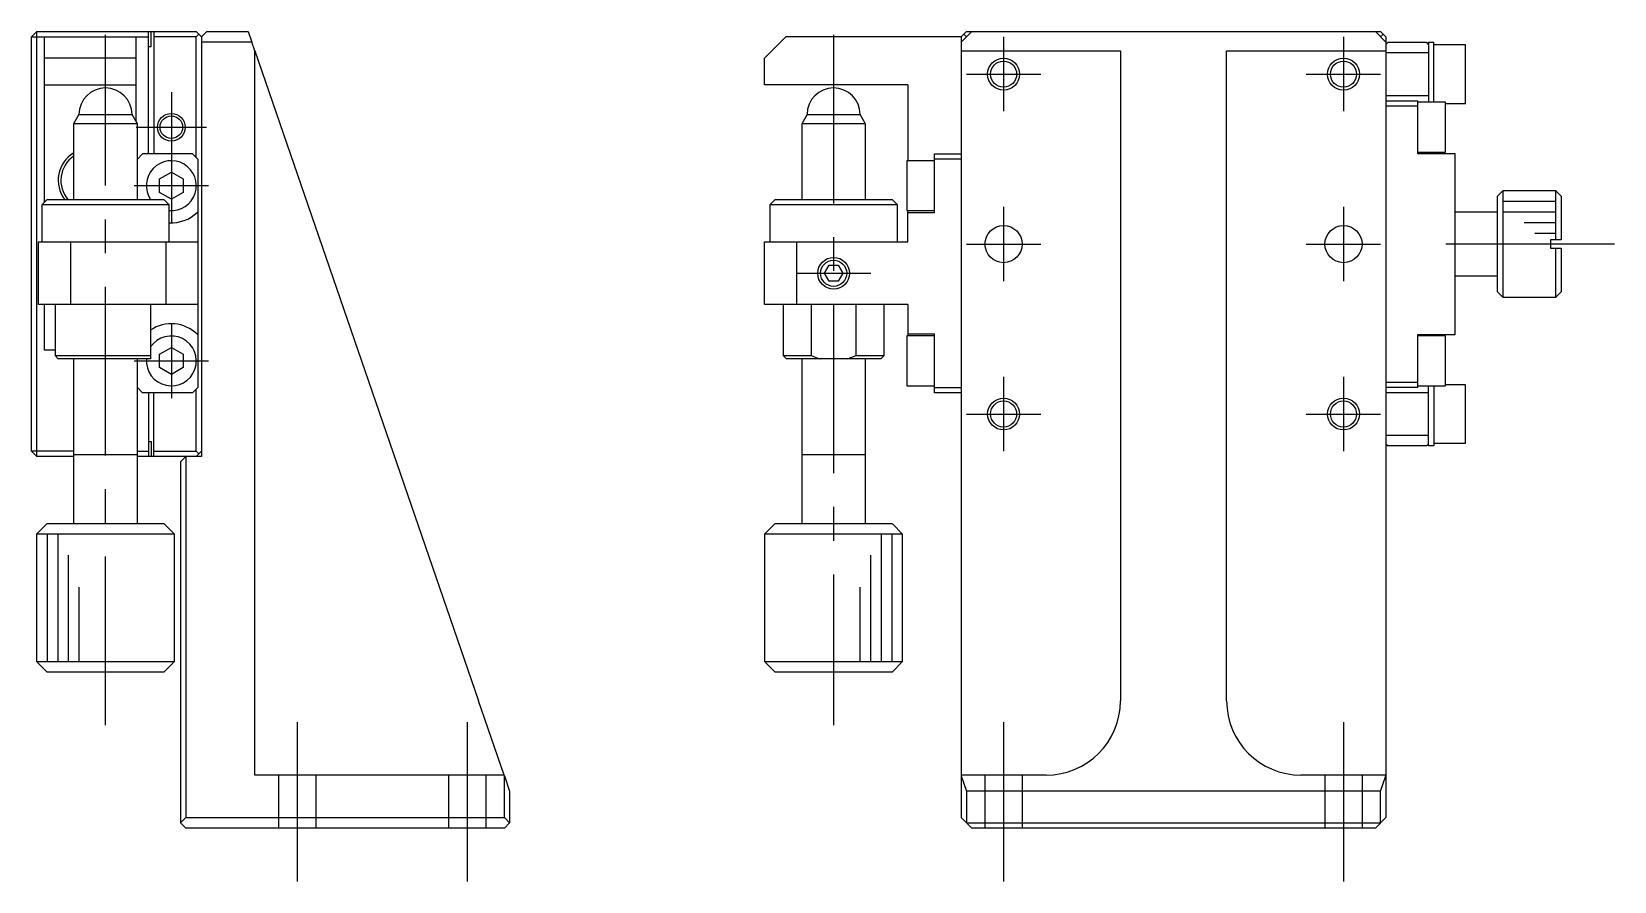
# Model space of a CAD drawing. Extents: x 0 to 321, y -8 to 211.
# Drawn here: x 172 to 321, y 67.9 to 147.9 of the extents above; entities that cross this region are included whole.
import ezdxf

# ---------------------------------------------------------------- set-up
doc = ezdxf.new("R2010")
doc.units = 0
doc.header["$LTSCALE"] = 0.5
doc.linetypes.add('CENTER', pattern=[50.8, 31.75, -6.35, 6.35, -6.35])
doc.linetypes.add('DASHED', pattern=[19.05, 12.7, -6.35])
for name, color, linetype in [('MSM_CENTER', 1, 'CENTER'), ('MSM_CONTINUOUS', 7, 'CONTINUOUS'), ('MSM_DASHED', 4, 'DASHED'), ('MSM_NARROW', 5, 'CONTINUOUS')]:
    doc.layers.add(name, color=color, linetype=linetype)

msp = doc.modelspace()

# ---------------------------------------------------------------- linework, layer by layer
at = {"layer": 'MSM_CENTER'}
for p, q in [((178.95, 82.61), (178.95, 147.61)), ((247.5, 147.61), (247.5, 82.61)), ((263.5, 147.41), (263.5, 140.41)), ((295.5, 147.41), (295.5, 140.41)), ((260, 143.91), (267, 143.91)), ((292, 143.91), (299, 143.91)), ((185.15, 142.21), (185.15, 129.91)), ((181.85, 138.91), (188.45, 138.91)), ((181.65, 133.41), (188.65, 133.41)), ((263.5, 131.41), (263.5, 124.41)), ((295.5, 131.41), (295.5, 124.41)), ((260, 127.91), (267, 127.91)), ((292, 127.91), (299, 127.91)), ((321, 127.91), (303, 127.91)), ((244, 125.16), (251, 125.16)), ((185.15, 120.41), (185.15, 113.41)), ((181.65, 116.91), (188.65, 116.91)), ((263.5, 115.41), (263.5, 108.41)), ((295.5, 115.41), (295.5, 108.41)), ((260, 111.91), (267, 111.91)), ((292, 111.91), (299, 111.91)), ((197, 82.91), (197, 67.91)), ((213, 82.91), (213, 67.91)), ((263.5, 82.91), (263.5, 67.91)), ((295.5, 82.91), (295.5, 67.91))]:
    msp.add_line(p, q, dxfattribs=at)
at = {"layer": 'MSM_CONTINUOUS'}
for p, q in [((172, 147.41), (172.5, 147.91)), ((172.5, 147.91), (187.5, 147.91)), ((172.5, 107.91), (172.5, 147.91)), ((183, 136.41), (183, 147.91)), ((183.25, 146.51), (183.25, 147.91)), ((183.5, 147.91), (183.5, 136.41)), ((187.5, 147.91), (188, 147.41)), ((187.75, 147.66), (187.5, 147.41)), ((188.5, 147.91), (188, 147.41)), ((188.5, 147.91), (192.38, 147.91)), ((192.38, 147.91), (192.72, 146.91)), ((259.5, 147.41), (260, 147.91)), ((260.5, 147.91), (259.5, 146.91)), ((259.75, 147.66), (260, 147.41)), ((260, 147.91), (299, 147.91)), ((299.5, 146.91), (298.5, 147.91)), ((299.5, 147.41), (299, 147.91)), ((299, 147.41), (299.25, 147.66)), ((172, 147.41), (183, 147.41)), ((172, 108.41), (172, 147.41)), ((173.2, 131.86), (173.2, 147.41)), ((181.8, 147.41), (181.8, 139.5)), ((183, 146.51), (183.25, 146.51)), ((187.5, 147.41), (183.5, 147.41)), ((187.5, 136.06), (187.5, 147.41)), ((188, 147.41), (188, 107.91)), ((192.72, 146.91), (188, 146.91)), ((193, 146.11), (192.72, 146.91)), ((193, 77.91), (193, 146.11)), ((193, 146.11), (214.07, 84.91)), ((243, 147.41), (241, 145.41)), ((259.5, 147.41), (243, 147.41)), ((259.5, 147.41), (259.5, 73.91)), ((259.5, 146.11), (274.5, 146.11)), ((274.5, 146.11), (274.5, 84.91)), ((284.5, 146.11), (299.5, 146.11)), ((284.5, 84.91), (284.5, 146.11)), ((299.5, 147.41), (299.5, 73.91)), ((299.5, 146.71), (299.7, 146.91)), ((299.7, 146.91), (303.3, 146.91)), ((303.5, 146.71), (303.3, 146.91)), ((303.5, 146.91), (303.5, 141.26)), ((303.5, 146.91), (304, 146.91)), ((304, 141.26), (304, 146.91)), ((307, 146.66), (304, 146.66)), ((307, 141.16), (307, 146.66)), ((181.8, 145.41), (173.2, 145.41)), ((241, 142.91), (241, 145.41)), ((303.5, 145.91), (299.5, 145.91)), ((173.2, 142.91), (181.8, 142.91)), ((254.5, 142.91), (241, 142.91)), ((254.5, 142.91), (254.5, 135.76)), ((299.5, 141.91), (303.5, 141.91)), ((176.45, 140.11), (175.95, 139.24)), ((176.45, 140.11), (181.45, 140.11)), ((181.95, 139.24), (181.45, 140.11)), ((245, 140.11), (244.5, 139.24)), ((245, 140.11), (250, 140.11)), ((250.5, 139.24), (250, 140.11)), ((299.5, 141.41), (302.5, 141.41)), ((302.5, 140.91), (299.5, 140.91)), ((302.5, 136.41), (302.5, 141.41)), ((305.1, 141.26), (302.5, 141.26)), ((305.1, 136.56), (305.1, 141.26)), ((305.1, 141.16), (307, 141.16)), ((181.95, 139.24), (175.95, 139.24)), ((175.95, 139.24), (175.95, 132.11)), ((181.95, 132.11), (181.95, 139.24)), ((250.5, 139.24), (244.5, 139.24)), ((244.5, 139.24), (244.5, 132.11)), ((250.5, 132.11), (250.5, 139.24)), ((182.45, 136.41), (181.95, 135.91)), ((187.15, 136.41), (182.45, 136.41)), ((187.65, 135.91), (187.15, 136.41)), ((187.65, 135.91), (187.65, 114.41)), ((254.4, 135.76), (254.4, 131.06)), ((257, 135.76), (254.4, 135.76)), ((257, 130.86), (257, 136.41)), ((257, 136.41), (259.5, 136.41)), ((259.5, 135.91), (257, 135.91)), ((302.5, 136.56), (305.1, 136.56)), ((306, 136.41), (302.5, 136.41)), ((303.5, 136.56), (303.5, 136.41)), ((304, 136.41), (304, 136.56)), ((306, 119.41), (306, 136.41)), ((184.05, 134.05), (185.15, 134.68)), ((185.15, 134.68), (186.25, 134.05)), ((184.05, 132.78), (184.05, 134.05)), ((185.15, 132.14), (184.05, 132.78)), ((186.25, 132.78), (185.15, 132.14)), ((186.25, 134.05), (186.25, 132.78)), ((310.5, 132.91), (310, 132.41)), ((310.5, 132.91), (310.5, 122.91)), ((315.5, 132.91), (310.5, 132.91)), ((315.5, 128.31), (315.5, 132.91)), ((316, 132.41), (315.5, 132.91)), ((173.45, 132.11), (172.95, 131.61)), ((184.95, 131.61), (172.95, 131.61)), ((172.95, 131.61), (172.95, 128.11)), ((173.45, 132.11), (184.45, 132.11)), ((184.95, 131.61), (184.45, 132.11)), ((184.95, 128.11), (184.95, 131.61)), ((242, 132.11), (241.5, 131.61)), ((253.5, 131.61), (241.5, 131.61)), ((241.5, 131.61), (241.5, 128.11)), ((242, 132.11), (253, 132.11)), ((253.5, 131.61), (253, 132.11)), ((253.5, 128.11), (253.5, 131.61)), ((310, 123.41), (310, 132.41)), ((316, 132.41), (316, 128.31)), ((187.65, 130.86), (187.58, 130.89)), ((254.4, 131.06), (257, 131.06)), ((254.5, 128.11), (254.5, 131.06)), ((254.5, 130.89), (257, 130.89)), ((257, 130.86), (254.5, 130.86)), ((310, 130.91), (306, 130.91)), ((316, 128.31), (315, 128.31)), ((315, 128.31), (315, 127.51)), ((172.65, 122.21), (172.65, 128.11)), ((172.65, 128.11), (187.65, 128.11)), ((175.65, 128.11), (175.65, 122.21)), ((184.65, 122.21), (184.65, 128.11)), ((241, 122.21), (241, 128.11)), ((241, 128.11), (254.5, 128.11)), ((244, 128.11), (244, 122.21)), ((315, 127.51), (316, 127.51)), ((315.5, 122.91), (315.5, 127.51)), ((316, 127.51), (316, 123.41)), ((246.63, 125.16), (247.07, 125.91)), ((247.07, 124.41), (246.63, 125.16)), ((247.07, 125.91), (247.93, 125.91)), ((247.93, 125.91), (248.37, 125.16)), ((248.37, 125.16), (247.93, 124.41)), ((247.93, 124.41), (247.07, 124.41)), ((306, 124.91), (310, 124.91)), ((187.65, 122.21), (172.65, 122.21)), ((173.2, 117.91), (173.2, 122.21)), ((174.2, 122.21), (174.2, 117.41)), ((183.2, 122.21), (183.2, 117.11)), ((254.5, 122.21), (241, 122.21)), ((242.75, 122.21), (242.75, 117.41)), ((245.38, 122.21), (245.38, 117.41)), ((249.62, 117.41), (249.62, 122.21)), ((252.25, 117.41), (252.25, 122.21)), ((254.5, 122.21), (254.5, 119.26)), ((310, 123.41), (310.5, 122.91)), ((310.5, 122.91), (315.5, 122.91)), ((315.5, 122.91), (316, 123.41)), ((187.58, 119.43), (187.65, 119.46)), ((254.4, 119.26), (254.4, 114.56)), ((257, 119.26), (254.4, 119.26)), ((254.5, 119.46), (257, 119.46)), ((257, 119.43), (254.5, 119.43)), ((257, 113.91), (257, 119.46)), ((302.5, 119.41), (306, 119.41)), ((302.5, 114.41), (302.5, 119.41)), ((305.1, 119.26), (302.5, 119.26)), ((303.5, 119.26), (303.5, 119.41)), ((304, 119.26), (304, 119.41)), ((305.1, 114.56), (305.1, 119.26)), ((174.2, 117.91), (173.2, 117.91)), ((184.05, 117.55), (185.15, 118.18)), ((185.15, 118.18), (186.25, 117.55)), ((174.2, 117.41), (183.2, 117.41)), ((174.2, 117.41), (174.5, 117.11)), ((183.2, 117.11), (174.5, 117.11)), ((175.95, 117.11), (175.95, 101.61)), ((181.95, 101.61), (181.95, 117.11)), ((184.05, 116.28), (184.05, 117.55)), ((185.15, 115.64), (184.05, 116.28)), ((186.25, 116.28), (185.15, 115.64)), ((186.25, 117.55), (186.25, 116.28)), ((242.75, 117.41), (245.38, 117.41)), ((242.75, 117.41), (243.05, 117.11)), ((251.95, 117.11), (243.05, 117.11)), ((244.5, 117.11), (244.5, 101.61)), ((245.38, 117.41), (246.18, 117.11)), ((248.82, 117.11), (249.62, 117.41)), ((249.62, 117.41), (252.25, 117.41)), ((250.5, 101.61), (250.5, 117.11)), ((251.95, 117.11), (252.25, 117.41)), ((299.5, 114.91), (302.5, 114.91)), ((181.95, 114.41), (182.45, 113.91)), ((187.15, 113.91), (182.45, 113.91)), ((183, 113.91), (183, 107.91)), ((183.5, 107.91), (183.5, 113.91)), ((187.15, 113.91), (187.65, 114.41)), ((187.5, 108.41), (187.5, 114.26)), ((254.4, 114.56), (257, 114.56)), ((257, 114.41), (259.5, 114.41)), ((259.5, 113.91), (257, 113.91)), ((302.5, 114.41), (299.5, 114.41)), ((303.5, 113.91), (299.5, 113.91)), ((302.5, 114.56), (305.1, 114.56)), ((303.5, 108.91), (303.5, 114.56)), ((304, 114.56), (304, 108.91)), ((307, 114.66), (305.1, 114.66)), ((307, 109.16), (307, 114.66)), ((183, 109.31), (183.25, 109.31)), ((183.25, 109.31), (183.25, 107.91)), ((299.5, 109.91), (303.5, 109.91)), ((299.5, 109.11), (299.7, 108.91)), ((303.3, 108.91), (299.7, 108.91)), ((303.3, 108.91), (303.5, 109.11)), ((304, 108.91), (303.5, 108.91)), ((304, 109.16), (307, 109.16)), ((175.95, 108.41), (172, 108.41)), ((172.5, 107.91), (172, 108.41)), ((175.95, 107.91), (172.5, 107.91)), ((175.95, 108.11), (181.95, 108.11)), ((181.95, 108.41), (183, 108.41)), ((188, 107.91), (181.95, 107.91)), ((183.5, 108.41), (187.5, 108.41)), ((186, 107.41), (186.5, 107.91)), ((186, 107.41), (186, 73.41)), ((186.5, 107.91), (186.5, 73.91)), ((187.5, 108.41), (187.75, 108.16)), ((188, 108.41), (187.5, 107.91)), ((244.5, 108.11), (250.5, 108.11)), ((173.45, 101.61), (172.45, 100.61)), ((173.45, 101.61), (184.45, 101.61)), ((185.45, 100.61), (184.45, 101.61)), ((242, 101.61), (241, 100.61)), ((242, 101.61), (253, 101.61)), ((254, 100.61), (253, 101.61)), ((185.45, 100.61), (172.45, 100.61)), ((172.45, 100.61), (172.45, 88.61)), ((185.45, 88.61), (185.45, 100.61)), ((254, 100.61), (241, 100.61)), ((241, 100.61), (241, 88.61)), ((254, 88.61), (254, 100.61)), ((172.45, 88.61), (185.45, 88.61)), ((172.45, 88.61), (173.45, 87.61)), ((184.45, 87.61), (185.45, 88.61)), ((241, 88.61), (254, 88.61)), ((241, 88.61), (242, 87.61)), ((253, 87.61), (254, 88.61)), ((184.45, 87.61), (173.45, 87.61)), ((253, 87.61), (242, 87.61)), ((216.48, 77.91), (214.07, 84.91)), ((216.48, 77.91), (193, 77.91)), ((216.5, 77.86), (216.48, 77.91)), ((216.5, 73.91), (216.5, 77.86)), ((216.5, 77.86), (217, 76.41)), ((267.5, 77.91), (259.5, 77.91)), ((259.5, 77.86), (260, 76.41)), ((299.5, 77.91), (291.5, 77.91)), ((299, 76.41), (299.5, 77.86)), ((217, 76.41), (217, 73.41)), ((299, 76.41), (260, 76.41)), ((260, 76.41), (260, 73.41)), ((299, 73.41), (299, 76.41)), ((186.5, 73.91), (186, 73.41)), ((186.5, 72.91), (186, 73.41)), ((186.5, 73.91), (216.5, 73.91)), ((217, 73.41), (216.5, 73.91)), ((216.5, 72.91), (217, 73.41)), ((260.5, 72.91), (259.5, 73.91)), ((260, 73.41), (299, 73.41)), ((299.5, 73.91), (298.5, 72.91)), ((216.5, 72.91), (186.5, 72.91)), ((298.5, 72.91), (260.5, 72.91))]:
    msp.add_line(p, q, dxfattribs=at)
for centre, radius in [((263.5, 143.91), 1.23), ((295.5, 143.91), 1.23), ((185.15, 138.91), 1.06), ((263.5, 127.91), 1.75), ((295.5, 127.91), 1.75), ((247.5, 125.16), 1.5), ((263.5, 111.91), 1.23), ((295.5, 111.91), 1.23)]:
    msp.add_circle(centre, radius, dxfattribs=at)
for centre, radius, start, end in [((178.95, 140.11), 2.5, 0, 180), ((247.5, 140.11), 2.5, 0, 180), ((177.5, 133.91), 3, 121.1089, 216.8699), ((177.5, 133.91), 2.75, 124.3077, 220.8852), ((185.15, 133.41), 2.35, 265.1179, 213.5862), ((185.15, 133.41), 3.5, 266.7242, 313.989), ((185.15, 116.91), 2.35, 175.1179, 146.0769), ((185.15, 116.91), 3.5, 46.011, 123.8584), ((267.5, 84.91), 7, 270, 0), ((291.5, 84.91), 7, 180, 270)]:
    msp.add_arc(centre, radius, start, end, dxfattribs=at)
at = {"layer": 'MSM_DASHED'}
for p, q in [((195.25, 77.91), (195.25, 72.91)), ((198.75, 77.91), (198.75, 72.91)), ((211.25, 77.91), (211.25, 72.91)), ((214.75, 77.91), (214.75, 72.91)), ((261.75, 77.91), (261.75, 72.91)), ((265.25, 77.91), (265.25, 72.91)), ((293.75, 77.91), (293.75, 72.91)), ((297.25, 77.91), (297.25, 72.91))]:
    msp.add_line(p, q, dxfattribs=at)
at = {"layer": 'MSM_NARROW'}
for p, q in [((315.5, 131.91), (310.5, 131.91)), ((315.5, 130.91), (310.5, 130.91)), ((315.5, 129.91), (312.5, 129.91)), ((315.5, 128.91), (313.5, 128.91)), ((173.45, 100.61), (173.45, 88.61)), ((174.45, 100.61), (174.45, 88.61)), ((252, 88.61), (252, 100.61)), ((253, 88.61), (253, 100.61)), ((175.45, 98.61), (175.45, 88.61)), ((251, 88.61), (251, 98.61)), ((176.45, 95.61), (176.45, 88.61)), ((250, 88.61), (250, 95.61))]:
    msp.add_line(p, q, dxfattribs=at)
for centre, radius in [((263.5, 143.91), 1.5), ((295.5, 143.91), 1.5), ((185.15, 138.91), 1.3), ((247.5, 125.16), 1.23), ((263.5, 111.91), 1.5), ((295.5, 111.91), 1.5)]:
    msp.add_circle(centre, radius, dxfattribs=at)

doc.saveas('drawing.dxf')
